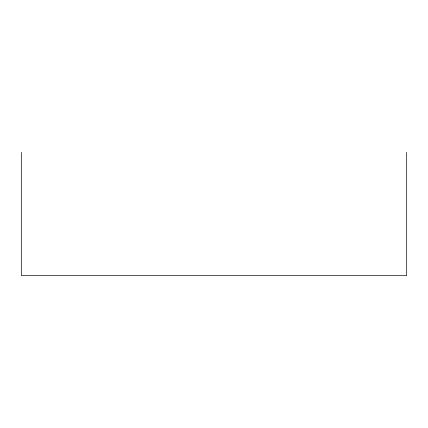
<?xml version="1.0" encoding="UTF-8"?>
<svg xmlns="http://www.w3.org/2000/svg" width="428" height="428" viewBox="0 0 428 428"><rect width="100%" height="100%" fill="white"/><g stroke="black" fill="none" stroke-linecap="round" stroke-linejoin="round"><path stroke-width="0.64" d="M406.6 152.368L406.6 275.632L21.4 275.632L21.4 152.368"/></g></svg>
